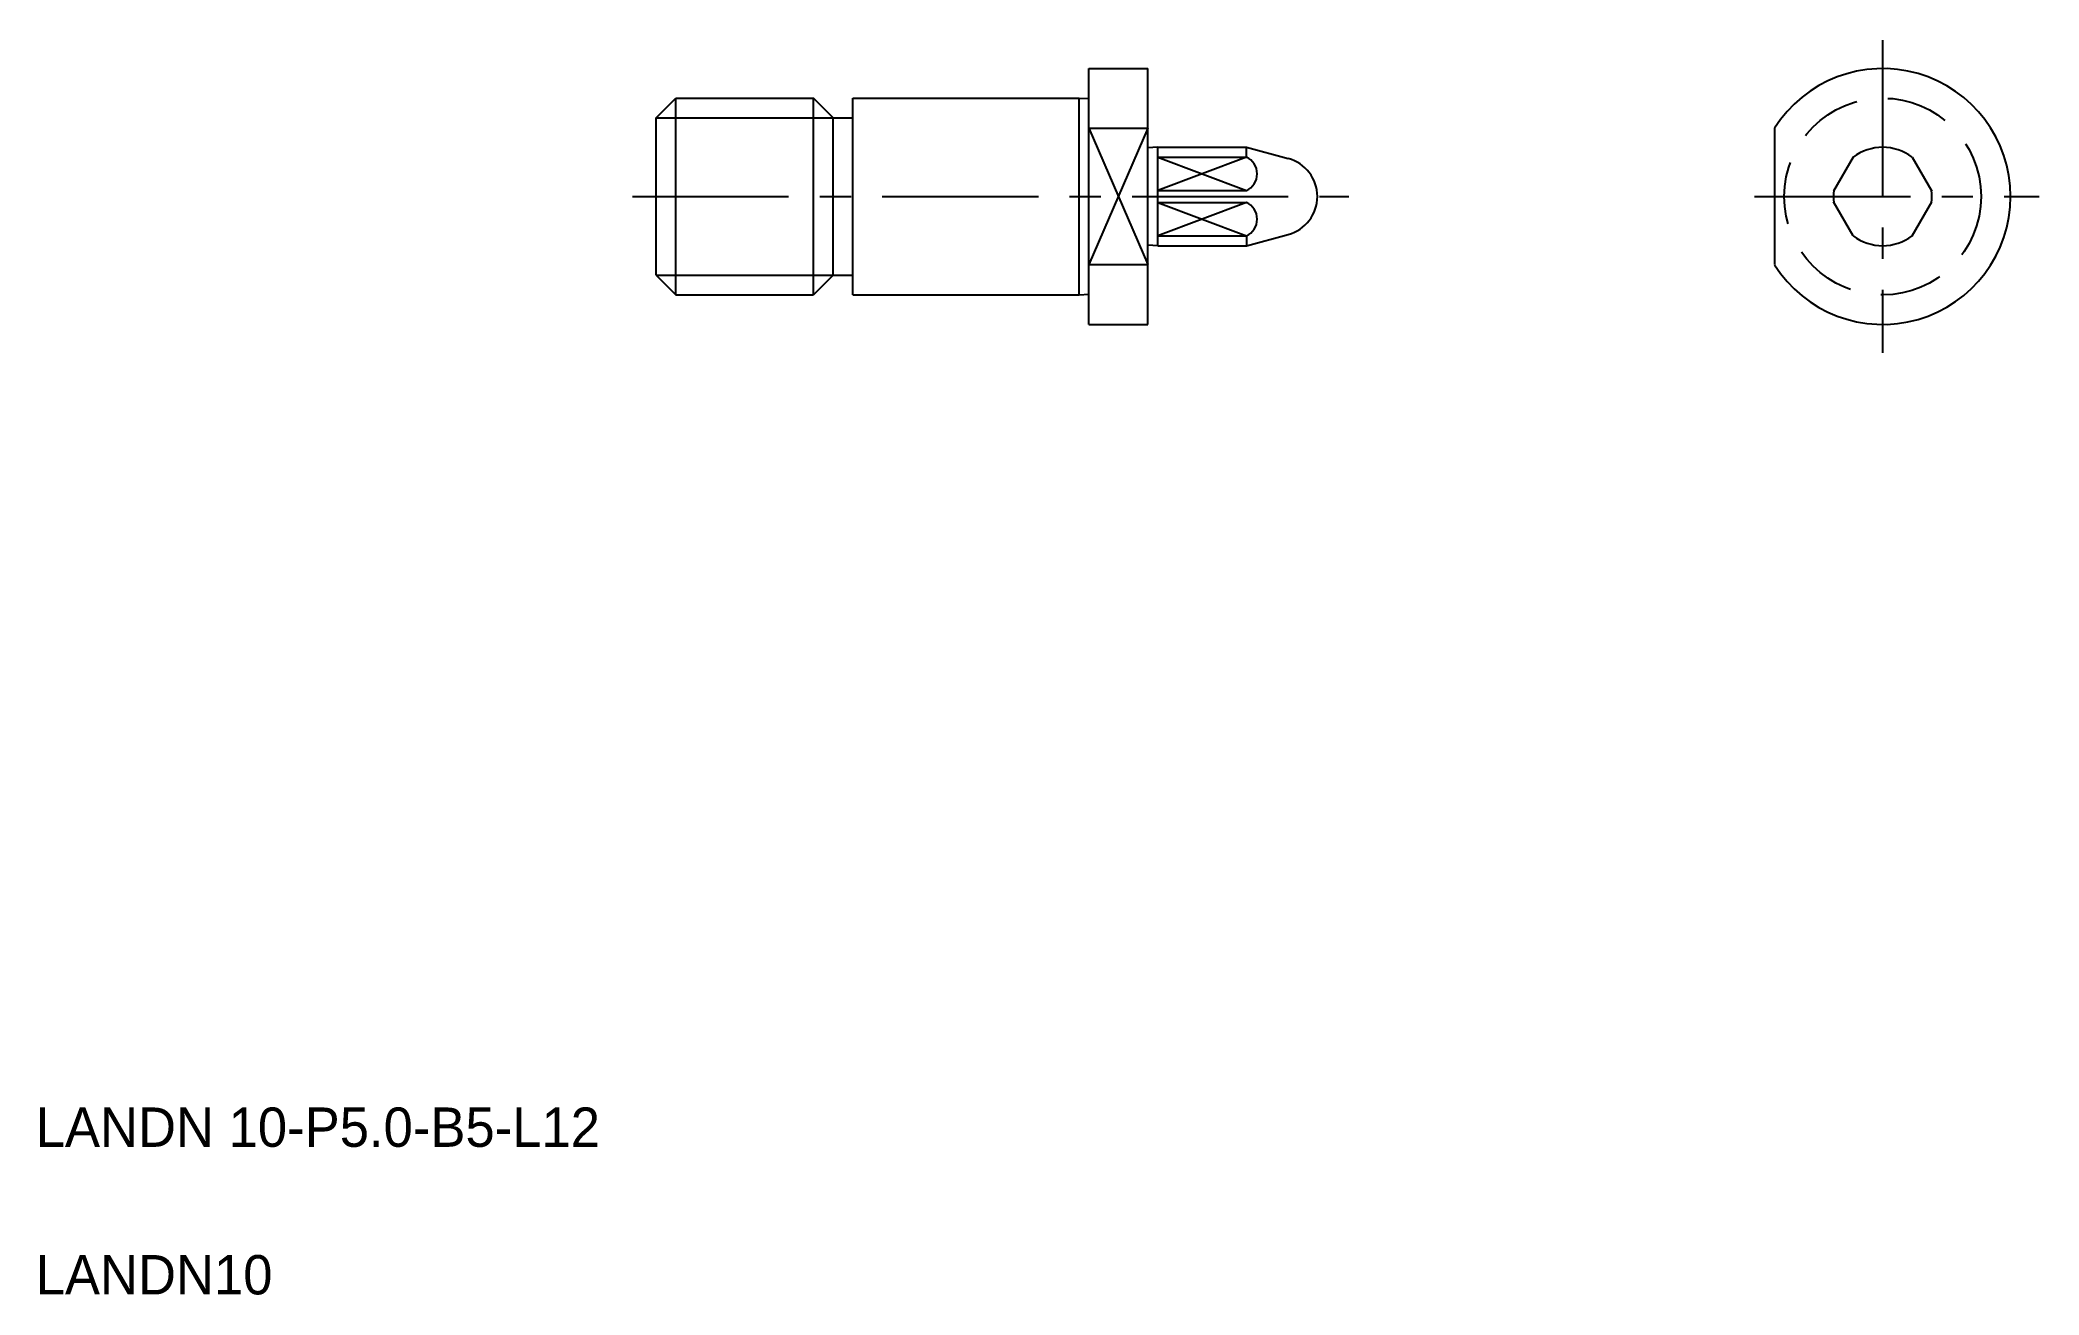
# Model space of a CAD drawing. Extents: x 5 to 107, y 5 to 69.
import ezdxf

# ---------------------------------------------------------------- set-up
doc = ezdxf.new("R2010")
doc.units = 0
doc.header["$LTSCALE"] = 0.25
doc.linetypes.add('CENTER', pattern=[50.8, 31.75, -6.35, 6.35, -6.35])
doc.linetypes.add('DASHED', pattern=[19.05, 12.7, -6.35])
doc.layers.get('0').update_dxf_attribs({"linetype": 'CONTINUOUS'})
doc.layers.add('CENTER', color=1, linetype='CENTER')

msp = doc.modelspace()

# ---------------------------------------------------------------- linework, layer by layer
at = {"linetype": 'CONTINUOUS'}
for p, q in [((58.55, 54.29), (58.55, 67.29)), ((58.55, 67.29), (61.55, 67.29)), ((61.55, 54.29), (61.55, 67.29)), ((36.55, 64.79), (37.55, 65.79)), ((37.55, 55.79), (37.55, 65.79)), ((37.55, 65.79), (44.55, 65.79)), ((45.55, 64.79), (44.55, 65.79)), ((44.55, 55.79), (44.55, 65.79)), ((46.55, 55.79), (46.55, 65.79)), ((46.55, 65.79), (58.05, 65.79)), ((58.05, 55.79), (58.05, 65.79)), ((36.55, 56.79), (36.55, 64.79)), ((45.55, 56.79), (45.55, 64.79)), ((58.55, 64.26), (61.55, 64.26)), ((93.4, 64.26), (93.4, 57.33)), ((62.05, 63.29), (66.55, 63.29)), ((62.05, 58.29), (62.05, 63.29)), ((66.55, 62.79), (66.55, 63.29)), ((66.55, 63.29), (68.67, 62.72)), ((62.05, 62.79), (66.55, 62.79)), ((97.4, 62.79), (96.4, 61.06)), ((100.4, 62.79), (101.4, 61.06)), ((62.05, 61.09), (66.55, 61.09)), ((62.05, 60.49), (66.55, 60.49)), ((97.4, 58.79), (96.4, 60.52)), ((100.4, 58.79), (101.4, 60.52)), ((62.05, 58.79), (66.55, 58.79)), ((62.05, 58.29), (66.55, 58.29)), ((66.55, 58.29), (68.67, 58.86)), ((66.55, 58.79), (66.55, 58.29)), ((58.55, 57.33), (61.55, 57.33)), ((36.55, 56.79), (37.55, 55.79)), ((45.55, 56.79), (44.55, 55.79)), ((37.55, 55.79), (44.55, 55.79)), ((46.55, 55.79), (58.05, 55.79)), ((58.55, 54.29), (61.55, 54.29))]:
    msp.add_line(p, q, dxfattribs=at)
for p, q in [((58.05, 65.79), (58.55, 65.77)), ((62.05, 63.29), (61.55, 63.27)), ((62.05, 58.29), (61.55, 58.32)), ((58.05, 55.79), (58.55, 55.82)), ((59.3, 54.29), (59.3, 54.29)), ((60.05, 54.29), (60.05, 54.29))]:
    msp.add_line(p, q)
at = {"color": 3, "linetype": 'CONTINUOUS'}
for p, q in [((36.55, 64.79), (45.55, 64.79)), ((36.55, 56.79), (45.55, 56.79))]:
    msp.add_line(p, q, dxfattribs=at)
at = {"color": 7, "linetype": 'CONTINUOUS'}
for p, q in [((45.55, 64.79), (46.55, 64.79)), ((45.55, 56.79), (46.55, 56.79))]:
    msp.add_line(p, q, dxfattribs=at)
at = {"color": 3}
for p, q in [((58.55, 64.26), (61.55, 57.33)), ((61.55, 64.26), (58.55, 57.33)), ((62.05, 62.79), (66.55, 61.09)), ((66.55, 62.79), (62.05, 61.09)), ((62.05, 60.49), (66.55, 58.79)), ((66.55, 60.49), (62.05, 58.79))]:
    msp.add_line(p, q, dxfattribs=at)
at = {"color": 3, "linetype": 'DASHED'}
msp.add_circle((98.9, 60.79), 5, dxfattribs=at)
at = {"linetype": 'CONTINUOUS'}
for centre, radius, start, end in [((98.9, 60.79), 6.5, 212.2042, 147.7958), ((66.17, 61.94), 0.931, 294.067, 65.933), ((68.16, 60.79), 2, 285, 75), ((66.17, 59.64), 0.931, 294.067, 65.933)]:
    msp.add_arc(centre, radius, start, end, dxfattribs=at)
for start, end in [(53.1301, 126.8699), (173.1301, 186.8699), (353.1301, 6.8699), (233.1301, 306.8699)]:
    msp.add_arc((98.9, 60.79), 2.5, start, end)
at = {"layer": 'CENTER', "color": 1, "linetype": 'CENTER'}
for p, q in [((98.9, 68.74), (98.9, 52.84)), ((35.34, 60.79), (71.76, 60.79)), ((92.38, 60.79), (106.85, 60.79))]:
    msp.add_line(p, q, dxfattribs=at)

# ---------------------------------------------------------------- texts
for s, p in [('LANDN 10-P5.0-B5-L12', (5, 12.5)), ('LANDN10', (5, 5))]:
    msp.add_text(s, height=2).set_placement(p)

doc.saveas('drawing.dxf')
